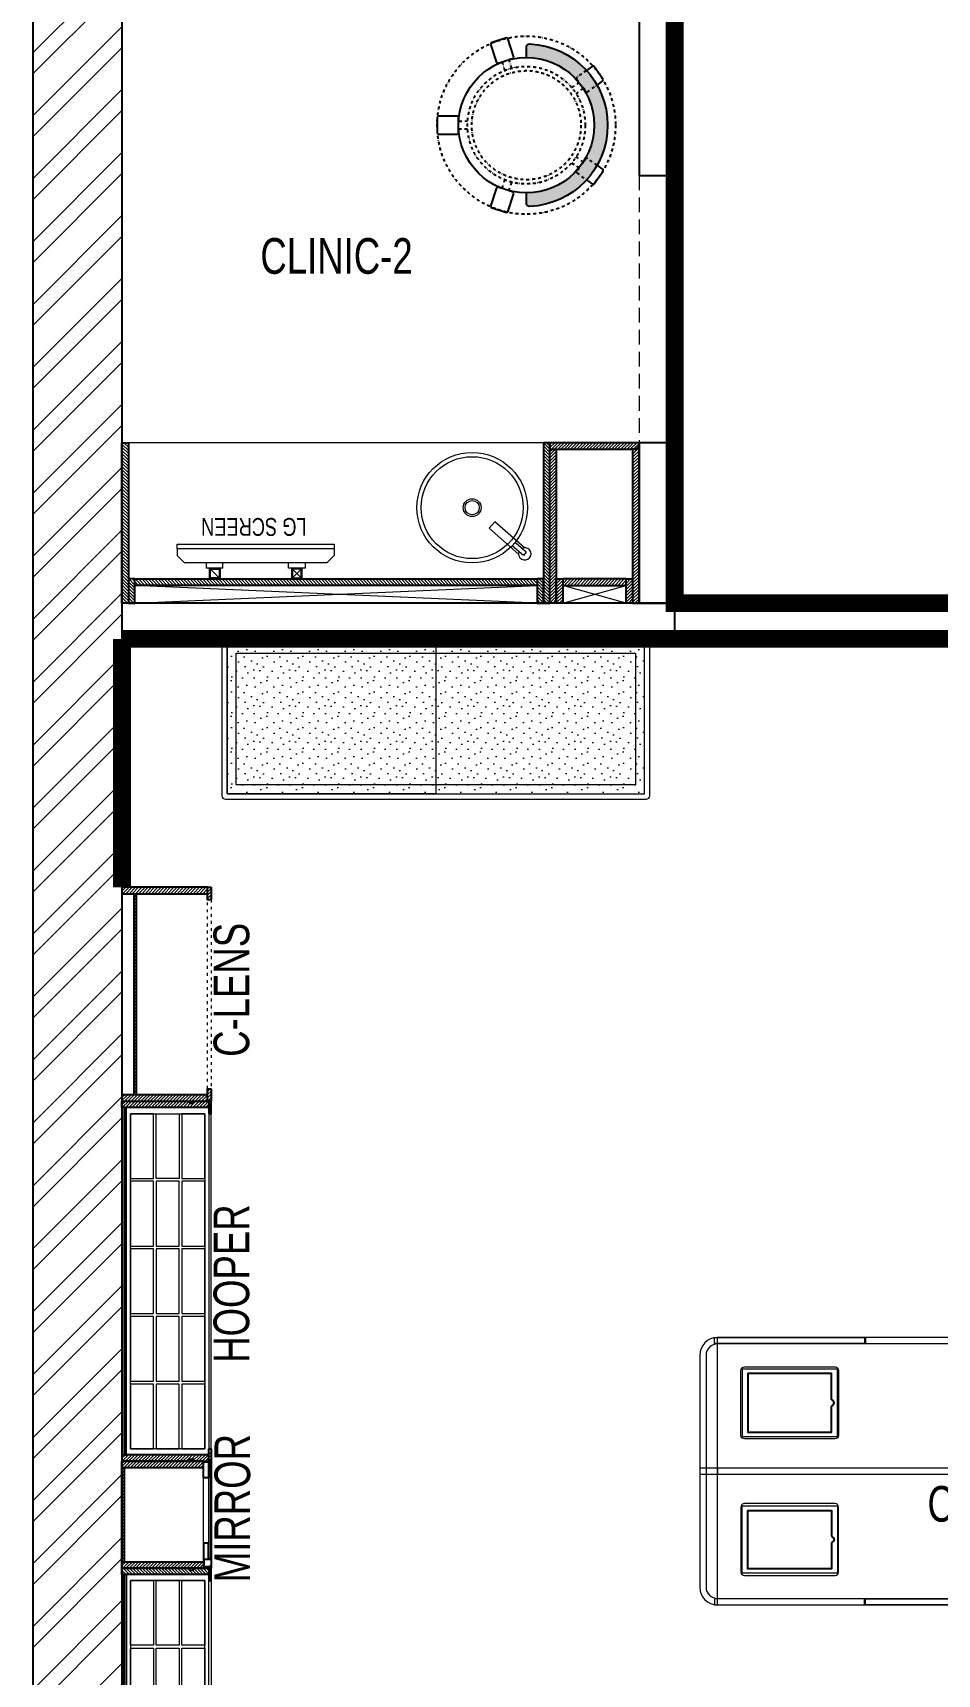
# Model space of a CAD drawing. Header units: feet. Extents: x 3264911 to 3272611, y -5469876 to -5453949.
# Drawn here: x 3264911 to 3267447, y -5461203 to -5456599 of the extents above; entities that cross this region are included whole.
import ezdxf

# ---------------------------------------------------------------- set-up
doc = ezdxf.new("R2010")
doc.units = ezdxf.units.FT
doc.header["$LTSCALE"] = 33
doc.header["$MEASUREMENT"] = 0
for name, pattern in [('a_p6_plan_L18$0$HIDDEN', [0.375, 0.25, -0.125]), ('ACAD_ISO03W100', [30, 12, -18]), ('DASHDOT2', [0.5, 0.25, -0.125, 0, -0.125]), ('HIDDEN2', [4.7624999999999975, 3.174999999999998, -1.587499999999999]), ('HIDDENX2', [0.75, 0.5, -0.25])]:
    doc.linetypes.add(name, pattern=pattern)
doc.layers.add('A-WALL', color=1, linetype='Continuous')
for name, color, linetype, lineweight in [('Floor-Unit', 1, 'Continuous', 13), ('HATCH', 9, 'Continuous', 9), ('HIDDEN LINE', 177, 'Continuous', 0), ('LENS-DIM', 252, 'Continuous', 5), ('LENS-FURNITURE', 13, 'Continuous', 9), ('LENS-HATCH', 251, 'Continuous', 5), ('LENS-PARTITION', 21, 'Continuous', 25), ('LENS-TEXT', 31, 'Continuous', 5), ('LENS_CURTAIN', 5, 'a_p6_plan_L18$0$HIDDEN', 9), ('LENS_TEXT', 31, 'Continuous', 5), ('LK-FF&E FLOOR', 1, 'Continuous', 9), ('LK-FF&E WALL', 1, 'Continuous', 9), ('LK-FLUTTED FINISH', 20, 'Continuous', 30), ('LK-IT', 3, 'Continuous', 18), ('LK-MIRROR', 133, 'Continuous', 13), ('LK-TILES FINISH', 251, 'Continuous', 5), ('LN-ELEVATION-1', 81, 'Continuous', 25), ('LN-ELEVATION-2', 103, 'Continuous', 20), ('LN-ELEVATION-3', 125, 'Continuous', 18), ('LN-ELEVATION-4', 145, 'Continuous', 13), ('LN-ELEVATION-5', 167, 'Continuous', 5), ('LN-HATCH', 251, 'Continuous', 0), ('PLANO-TXT', 252, 'Continuous', 5), ('TV', 92, 'Continuous', 18)]:
    doc.layers.add(name, color=color, linetype=linetype, lineweight=lineweight)
doc.styles.add('LK TXT', font='GILC____.TTF', dxfattribs={"height": 100})
doc.styles.get("Standard").update_dxf_attribs({"font": 'GILC____.TTF'})
pattern_1 = [(45, (7858558.917008298, 3503823.203216763), (-4.490128060534575, 4.490128060534575), [])]
pattern_2 = [(45, (3990327.293469645, 1709214.691590092), (-4.490128060534575, 4.490128060534575), [])]
pattern_3 = [(44.99999999999998, (35858.5, -100655.3575484328), (-4.419417382415918, 4.419417382415923), [])]

# ---------------------------------------------------------------- blocks, each defined once
blk = doc.blocks.new('VC HD 1010')
at = {"layer": 'LN-HATCH', "ltscale": 0.5}
h = blk.add_hatch(dxfattribs=at)
h.set_pattern_fill('ANSI31', color=256, scale=2)
h.set_pattern_definition([(45, (3761554.586240421, 1795022.935917533), (-4.490128060534575, 4.490128060534575), [])])
h.paths.add_polyline_path([(-505.166666666977, 24), (-505.166666666977, -166), (-499.1666666669771, -166), (-499.1666666669771, -176), (-505.166666666977, -176), (-505.166666666977, -220), (-487.1666666669772, -220), (-487.1666666669772, 24)])
h = blk.add_hatch(dxfattribs=at)
h.set_pattern_fill('ANSI31', color=256, scale=2)
h.set_pattern_definition(pattern_1)
h.paths.add_polyline_path([(504.8333333330228, 24), (504.8333333330228, -166), (498.8333333330228, -166), (498.8333333330228, -176), (504.8333333330228, -176), (504.8333333330228, -220), (486.8333333330228, -220), (486.8333333330228, 24)])
h = blk.add_hatch(dxfattribs=at)
h.set_pattern_fill('ANSI31', color=256, scale=2)
h.set_pattern_definition([(45, (7858741.917008297, 3503823.203216763), (-4.490128060534575, 4.490128060534575), [])])
h.paths.add_polyline_path([(-470.1666666669772, -220), (-470.1666666669772, -226), (-505.166666666977, -226), (-505.166666666977, -220)])
h = blk.add_hatch(dxfattribs=at)
h.set_pattern_fill('ANSI31', color=256, scale=2)
h.set_pattern_definition(pattern_1)
h.paths.add_polyline_path([(476.8333333330228, -220), (476.8333333330228, -226), (511.8333333330228, -226), (511.8333333330228, -220)])
at = {"layer": 'LN-ELEVATION-1', "ltscale": 0.5}
for points in [[(-505.166666666977, 24), (-505.166666666977, -166), (-499.1666666669771, -166), (-499.1666666669771, -176), (-505.166666666977, -176), (-505.166666666977, -220), (-487.1666666669772, -220), (-487.1666666669772, 24)], [(486.8333333330228, 12), (-487.1666666669772, 12), (-487.1666666669772, 18), (486.8333333330228, 18)], [(504.8333333330228, 24), (504.8333333330228, -166), (498.8333333330228, -166), (498.8333333330228, -176), (504.8333333330228, -176), (504.8333333330228, -220), (486.8333333330228, -220), (486.8333333330228, 24)], [(-470.1666666669772, -220), (-470.1666666669772, -226), (-505.166666666977, -226), (-505.166666666977, -220)], [(469.8333333330228, -220), (469.8333333330228, -226), (504.8333333330228, -226), (504.8333333330228, -220)]]:
    blk.add_lwpolyline(points, close=True, dxfattribs=at)
at = {"layer": 'LN-ELEVATION-2', "ltscale": 0.5}
blk.add_lwpolyline([(470.1666666674428, 0), (-470.1666666674428, 0), (-470.1666666674428, -208), (470.1666666674428, -208)], close=True, dxfattribs=at)
at = {"layer": 'LN-ELEVATION-3', "ltscale": 0.5}
for p, q in [((-487.1666666669772, 24), (486.8333333330228, 24)), ((-470.1666666669772, -220), (469.8333333330228, -220)), ((469.8333333330228, -226), (-470.1666666669772, -226))]:
    blk.add_line(p, q, dxfattribs=at)
for points in [[(-470.1666666674428, 0), (-288.5000000004657, 0), (-288.5000000004657, -64), (-470.1666666674428, -64)], [(-280.5000000004657, 0), (-98.83333333348855, 0), (-98.83333333348855, -64), (-280.5000000004657, -64)], [(-90.83333333348855, 0), (90.83333333348855, 0), (90.83333333348855, -64), (-90.83333333348855, -64)], [(98.83333333348855, 0), (280.5000000004657, 0), (280.5000000004657, -64), (98.83333333348855, -64)], [(288.5000000004657, 0), (470.1666666674428, 0), (470.1666666674428, -64), (288.5000000004657, -64)], [(-470.1666666674428, -136), (-288.5000000004657, -136), (-288.5000000004657, -72), (-470.1666666674428, -72)], [(-280.5000000004657, -72), (-98.83333333348855, -72), (-98.83333333348855, -136), (-280.5000000004657, -136)], [(-90.83333333348855, -72), (90.83333333348855, -72), (90.83333333348855, -136), (-90.83333333348855, -136)], [(98.83333333348855, -72), (280.5000000004657, -72), (280.5000000004657, -136), (98.83333333348855, -136)], [(288.5000000004657, -72), (470.1666666674428, -72), (470.1666666674428, -136), (288.5000000004657, -136)], [(-470.1666666674428, -144), (-288.5000000004657, -144), (-288.5000000004657, -208), (-470.1666666674428, -208)], [(-280.5000000004657, -144), (-98.83333333348855, -144), (-98.83333333348855, -208), (-280.5000000004657, -208)], [(-90.83333333348855, -144), (90.83333333348855, -144), (90.83333333348855, -208), (-90.83333333348855, -208)], [(98.83333333348855, -144), (280.5000000004657, -144), (280.5000000004657, -208), (98.83333333348855, -208)], [(288.5000000004657, -144), (470.1666666674428, -144), (470.1666666674428, -208), (288.5000000004657, -208)]]:
    blk.add_lwpolyline(points, close=True, dxfattribs=at)
blk = doc.blocks.new('MIRROR')
at = {"layer": 'LN-HATCH', "ltscale": 0.5}
h = blk.add_hatch(dxfattribs=at)
h.set_pattern_fill('ANSI31', color=256, scale=2)
h.set_pattern_definition([(45, (4060433.741624544, 1708720.786904081), (-4.490128060534575, 4.490128060534575), [])])
h.paths.add_polyline_path([(212.944788963403, 101.3407590774622), (230.944788963403, 101.3407590774622), (230.944788963403, -127.6592409225377), (212.944788963403, -127.6592409225377)])
h.paths.add_polyline_path([(230.944788963403, 95.34075907746227), (494.9447889634027, 95.34075907746227), (494.9447889634027, 101.3407590774622), (230.944788963403, 101.3407590774622)])
h.paths.add_polyline_path([(512.9447889634027, 101.3407590774622), (494.9447889634027, 101.3407590774622), (494.9447889634027, -127.6592409225377), (512.9447889634027, -127.6592409225377)])
at = {"layer": 'Defpoints'}
blk.add_lwpolyline([(512.9447889634027, 101.3407590774622), (212.944788963403, 101.3407590774622), (212.944788963403, -148.6592409225377), (512.9447889634027, -148.6592409225377)], close=True, dxfattribs=at)
at = {"layer": 'LN-ELEVATION-1'}
for points in [[(212.944788963403, 101.3407590774622), (230.944788963403, 101.3407590774622), (230.944788963403, -127.6592409225377), (212.944788963403, -127.6592409225377)], [(230.944788963403, 95.34075907746227), (494.9447889634027, 95.34075907746227), (494.9447889634027, 101.3407590774622), (230.944788963403, 101.3407590774622)], [(512.9447889634027, 101.3407590774622), (494.9447889634027, 101.3407590774622), (494.9447889634027, -127.6592409225377), (512.9447889634027, -127.6592409225377)], [(259.944788963403, -141.6592409225377), (259.944788963403, -127.6592409225377), (214.944788963403, -127.6592409225377), (214.944788963403, -148.6592409225377), (223.944788963403, -148.6592409225377), (223.944788963403, -147.1592409225377), (216.444788963403, -147.1592409225377), (216.444788963403, -141.6592409225377)], [(442.944788963403, -141.6592409225377), (442.944788963403, -127.6592409225377), (487.9447889634028, -127.6592409225377), (487.9447889634028, -148.6592409225377), (478.9447889634026, -148.6592409225377), (478.9447889634026, -147.1592409225377), (486.4447889634027, -147.1592409225377), (486.4447889634027, -141.6592409225377)], [(504.944788963403, -148.6592409225377), (504.944788963403, -147.1592409225377), (509.444788963403, -147.1592409225377), (509.444788963403, -129.1592409225377), (487.9447889634028, -129.1592409225377), (487.9447889634028, -127.6592409225377), (510.9447889634028, -127.6592409225377), (510.9447889634028, -148.6592409225377)]]:
    blk.add_lwpolyline(points, close=True, dxfattribs=at)
at = {"layer": 'LN-ELEVATION-2'}
blk.add_lwpolyline([(259.944788963403, -141.6592409225377), (442.944788963403, -141.6592409225377), (442.944788963403, -127.6592409225377), (259.944788963403, -127.6592409225377)], close=True, dxfattribs=at)
at = {"layer": 'LN-ELEVATION-2', "color": 4, "lineweight": 0}
blk.add_lwpolyline([(216.444788963403, -141.6592409225377), (486.4447889634027, -141.6592409225377), (486.4447889634027, -147.1592409225377), (216.444788963403, -147.1592409225377)], close=True, dxfattribs=at)
at = {"layer": 'LN-ELEVATION-4', "ltscale": 0.5}
blk.add_line((478.9447889634026, -148.6592409225377), (223.944788963403, -148.6592409225377), dxfattribs=at)
blk = doc.blocks.new('CLENS 600')
at = {"layer": 'LN-HATCH', "ltscale": 0.5}
h = blk.add_hatch(dxfattribs=at)
h.set_pattern_fill('ANSI31', color=256, scale=2)
h.set_pattern_definition(pattern_2)
h.paths.add_polyline_path([(-600, 0), (-582, 0), (-582, -240), (-600, -240)])
h = blk.add_hatch(dxfattribs=at)
h.set_pattern_fill('ANSI31', color=256, scale=2)
h.set_pattern_definition([(45, (3975657.572909575, 1709214.691590092), (-4.490128060534575, 4.490128060534575), [])])
h.paths.add_polyline_path([(-18, 0), (0, 0), (0, -240), (-18, -240)])
h = blk.add_hatch(dxfattribs=at)
h.set_pattern_fill('ANSI31', color=256, scale=2)
h.set_pattern_definition([(45, (3990252.293469645, 1709214.691590092), (-4.490128060534575, 4.490128060534575), [])])
h.paths.add_polyline_path([(-582, -40), (-18, -40), (-18, -34), (-582, -34)])
h = blk.add_hatch(dxfattribs=at)
h.set_pattern_fill('ANSI31', color=256, scale=2)
h.set_pattern_definition(pattern_2)
h.paths.add_polyline_path([(-600, -250), (-565, -250), (-565, -240), (-600, -240)])
h = blk.add_hatch(dxfattribs=at)
h.set_pattern_fill('ANSI31', color=256, scale=2)
h.set_pattern_definition([(45, (3990177.293469646, 1709214.691590092), (-4.490128060534575, 4.490128060534575), [])])
h.paths.add_polyline_path([(-35, -250), (0, -250), (0, -240), (-35, -240)])
at = {"layer": 'HIDDEN LINE', "linetype": 'ACAD_ISO03W100', "ltscale": 0.02}
for p, q in [((-35, -240), (-565, -240)), ((-565, -250), (-35, -250))]:
    blk.add_line(p, q, dxfattribs=at)
at = {"layer": 'LN-ELEVATION-1', "ltscale": 0.5}
for points in [[(-600, 0), (-582, 0), (-582, -240), (-600, -240)], [(-18, 0), (0, 0), (0, -240), (-18, -240)], [(-582, -40), (-18, -40), (-18, -34), (-582, -34)], [(-600, -250), (-565, -250), (-565, -240), (-600, -240)], [(-35, -250), (0, -250), (0, -240), (-35, -240)]]:
    blk.add_lwpolyline(points, close=True, dxfattribs=at)
at = {"layer": 'LN-ELEVATION-4'}
blk.add_line((-18, 0), (-582, 0), dxfattribs=at)
blk = doc.blocks.new('rtf')
at = {"color": 0, "linetype": 'ByBlock', "lineweight": -2}
for p, q in [((16425.26329468148, -172793.1007600746), (16535.26329468148, -172793.1007600746)), ((16535.26329468148, -172793.1007600746), (16535.26329468148, -172817.1007600746)), ((16412.5253540573, -172798.8148984113), (16452.40026456733, -172798.8148984113)), ((16412.5253540573, -172810.8148984113), (16412.5253540573, -172798.8148984113)), ((16412.5253540573, -172810.8148984113), (16452.40026456733, -172810.8148984113)), ((16425.26329468148, -172817.1007600746), (16535.26329468148, -172817.1007600746))]:
    blk.add_line(p, q, dxfattribs=at)
for centre, radius, start, end in [((16412.5253540573, -172805.1007600746), 17.5, 21.05058810897431, 340.9421780194656), ((16444.53660690578, -172804.8148984114), 9.891264419597851, 322.656233941354, 37.34376605891414)]:
    blk.add_arc(centre, radius, start, end, dxfattribs=at)
blk = doc.blocks.new('dsg')
at = {"color": 0, "linetype": 'ByBlock', "lineweight": -2}
for radius in [155, 143, 25, 20]:
    blk.add_circle((11491.5035008227, -171102.5847399924), radius, dxfattribs=at)
blk.add_blockref('rtf', (-5117.472106590168, 1702.9323767405), dxfattribs=at)
blk = doc.blocks.new('CLINIC - CABINET SINK')
at = {"layer": 'LN-HATCH', "ltscale": 0.5}
h = blk.add_hatch(dxfattribs=at)
h.set_pattern_fill('ANSI31', color=256, scale=2)
h.set_pattern_definition([(45, (4052861.500382861, 1708016.355767586), (-4.490128060534575, 4.490128060534575), [])])
h.paths.add_polyline_path([(-563.359543572413, 156.9999999999999), (564.640456427587, 156.9999999999999), (564.640456427587, 174.9999999999999), (-563.359543572413, 174.9999999999999)])
h.paths.add_polyline_path([(582.6404564275867, 225), (600.6404564275867, 225), (600.6404564275867, -225), (582.6404564275867, -225)])
h.paths.add_polyline_path([(564.640456427587, 225), (582.6404564275867, 225), (582.6404564275867, 156.9999999999999), (564.640456427587, 156.9999999999999)])
h.paths.add_polyline_path([(-581.359543572413, 225), (-599.359543572413, 225), (-599.359543572413, -225), (-581.359543572413, -225)])
h.paths.add_polyline_path([(-581.359543572413, 225), (-563.359543572413, 225), (-563.359543572413, 156.9999999999999), (-581.359543572413, 156.9999999999999)])
at = {"layer": 'LN-ELEVATION-1', "ltscale": 0.5}
for points in [[(-581.359543572413, 225), (-599.359543572413, 225), (-599.359543572413, -225), (-581.359543572413, -225)], [(-581.359543572413, 225), (-563.359543572413, 225), (-563.359543572413, 156.9999999999999), (-581.359543572413, 156.9999999999999)], [(564.640456427587, 225), (582.6404564275867, 225), (582.6404564275867, 156.9999999999999), (564.640456427587, 156.9999999999999)], [(582.6404564275867, 225), (600.6404564275867, 225), (600.6404564275867, -225), (582.6404564275867, -225)], [(-563.359543572413, 156.9999999999999), (564.640456427587, 156.9999999999999), (564.640456427587, 174.9999999999999), (-563.359543572413, 174.9999999999999)]]:
    blk.add_lwpolyline(points, close=True, dxfattribs=at)
at = {"layer": 'LN-ELEVATION-2', "ltscale": 0.5}
blk.add_line((582.6404564275867, -225), (-581.359543572413, -225), dxfattribs=at)
at = {"layer": 'LN-HATCH', "ltscale": 0.5}
for p, q in [((564.640456427587, 225), (-563.359543572413, 174.9999999999999)), ((-563.359543572413, 225), (564.640456427587, 174.9999999999999))]:
    blk.add_line(p, q, dxfattribs=at)
at = {"layer": 'LN-ELEVATION-3', "xscale": -1, "rotation": 41.1558274151866}
blk.add_blockref('dsg', (-103569.3304926871, 136346.6509754679), dxfattribs=at)
blk = doc.blocks.new('CLINIC SCREEN')
at = {"layer": 'TV', "ltscale": 12}
for p, q in [((-220.0000000000082, -19.41163062257681), (-200.5883693773149, 0)), ((200.5883693773149, 0), (-200.5883693773149, 0)), ((-138.5315413423604, 0), (-138.5315413423604, 15.514207008644)), ((-138.5315413423604, 15.514207008644), (-91.98892031613741, 15.514207008644)), ((-91.98892031613741, 15.514207008644), (-91.98892031613741, 0)), ((91.98892031610741, 15.514207008644), (91.98892031610741, 0)), ((91.98892031610741, 15.514207008644), (138.5315413423595, 15.514207008644)), ((138.5315413423595, 0), (138.5315413423595, 15.514207008644)), ((219.9999999999918, -19.41163062257681), (200.5883693773149, 0)), ((-220.0000000000082, -38.82326124538668), (-220.0000000000082, -19.41163062257681)), ((219.9999999999918, -38.82326124538668), (219.9999999999918, -19.41163062257681))]:
    blk.add_line(p, q, dxfattribs=at)
at = {"layer": 'TV'}
for p, q in [((-103.1090284836336, 42.85441964946222), (-127.4114311772946, 18.55201695591665)), ((-127.4114311772946, 42.85441964946222), (-103.1090284836336, 18.55201695591665)), ((102.7052824410566, 42.85441964946222), (127.007685134602, 18.55201695591665))]:
    blk.add_line(p, q, dxfattribs=at)
for points in [[(-130.4492315140169, 15.51421661919448), (-100.0712281470269, 15.51421661919448), (-100.0712281470269, 45.89221998606814), (-130.4492315140169, 45.89221998606814)], [(-127.4114311772946, 18.55201695591665), (-103.1090284836336, 18.55201695591665), (-103.1090284836336, 42.85441964946222), (-127.4114311772946, 42.85441964946222)], [(130.0454854713243, 15.51421661919448), (99.66748210433435, 15.51421661919448), (99.66748210433435, 45.89221998606814), (130.0454854713243, 45.89221998606814)], [(127.007685134602, 18.55201695591665), (102.7052824410566, 18.55201695591665), (102.7052824410566, 42.85441964946222), (127.007685134602, 42.85441964946222)]]:
    blk.add_lwpolyline(points, close=True, dxfattribs=at)
at = {"layer": 'TV', "ltscale": 12}
blk.add_lwpolyline([(-220.0000000000082, -51.71278328332107), (-220.0000000000082, -38.82326124538668), (219.9999999999918, -38.82326124538668), (219.9999999999918, -51.71278328332107)], close=True, dxfattribs=at)
at = {"layer": 'Floor-Unit', "color": 0, "ltscale": 2, "insert": (5.199680584678389, -100.4085774972336), "char_height": 50, "attachment_point": 5}
blk.add_mtext_dynamic_manual_height_columns('LG SCREEN', width=466.4796511627907, gutter_width=12.5, heights=[0], dxfattribs=at)
blk = doc.blocks.new('CLINIC - MOP CLOSET')
at = {"layer": 'LN-HATCH', "ltscale": 0.5}
h = blk.add_hatch(dxfattribs=at)
h.set_pattern_fill('ANSI31', color=256, scale=50, angle=360)
h.set_pattern_definition(pattern_3)
h.paths.add_polyline_path([(-106.3595435724128, 216), (-124.3595435724128, 216), (-124.3595435724128, -216), (-106.3595435724128, -216)])
h = blk.add_hatch(dxfattribs=at)
h.set_pattern_fill('ANSI31', color=256, scale=50, angle=360)
h.set_pattern_definition(pattern_3)
h.paths.add_polyline_path([(-106.3595435724128, 216), (-88.35954357241282, 216), (-88.35954357241282, 148), (-106.3595435724128, 148)])
h = blk.add_hatch(dxfattribs=at)
h.set_pattern_fill('ANSI31', color=256, scale=50, angle=360)
h.set_pattern_definition(pattern_3)
h.paths.add_polyline_path([(89.64045642758717, 216), (107.6404564275872, 216), (107.6404564275872, 148), (89.64045642758717, 148)])
h = blk.add_hatch(dxfattribs=at)
h.set_pattern_fill('ANSI31', color=256, scale=50, angle=360)
h.set_pattern_definition(pattern_3)
h.paths.add_polyline_path([(107.6404564275872, 216), (125.6404564275872, 216), (125.6404564275872, -216), (107.6404564275872, -216)])
h = blk.add_hatch(dxfattribs=at)
h.set_pattern_fill('ANSI31', color=256, scale=50, angle=360)
h.set_pattern_definition(pattern_3)
h.paths.add_polyline_path([(-88.35954357241282, 148), (89.64045642758717, 148), (89.64045642758717, 166), (-88.35954357241282, 166)])
h = blk.add_hatch(dxfattribs=at)
h.set_pattern_fill('ANSI31', color=256, scale=50, angle=360)
h.set_pattern_definition([(44.99999999999998, (35894.5, -101037.3575484328), (-4.419417382415918, 4.419417382415923), [])])
h.paths.add_polyline_path([(-115.3595435724055, -216), (-124.3595435724128, -225), (-124.3595435724128, -234), (125.6404564275872, -234), (125.6404564275872, -216)])
at = {"layer": 'LN-ELEVATION-1', "ltscale": 0.5}
for points in [[(-106.3595435724128, 216), (-124.3595435724128, 216), (-124.3595435724128, -216), (-106.3595435724128, -216)], [(-106.3595435724128, 216), (-88.35954357241282, 216), (-88.35954357241282, 148), (-106.3595435724128, 148)], [(89.64045642758717, 216), (107.6404564275872, 216), (107.6404564275872, 148), (89.64045642758717, 148)], [(107.6404564275872, 216), (125.6404564275872, 216), (125.6404564275872, -216), (107.6404564275872, -216)], [(-88.35954357241282, 148), (89.64045642758717, 148), (89.64045642758717, 166), (-88.35954357241282, 166)], [(-124.3595435724128, -225), (-124.3595435724128, -234), (125.6404564275872, -234), (125.6404564275872, -216), (-115.3595435724128, -216)]]:
    blk.add_lwpolyline(points, close=True, dxfattribs=at)
at = {"layer": 'LN-HATCH', "ltscale": 0.5}
for p, q in [((89.64045642758717, 216), (-88.35954357241282, 166)), ((-88.35954357241282, 216), (89.64045642758717, 166))]:
    blk.add_line(p, q, dxfattribs=at)
blk = doc.blocks.new('DR STOOL')
at = {"layer": 'HATCH'}
h = blk.add_hatch(dxfattribs=at)
h.set_pattern_fill('ANSI36', color=250, angle=-90.00000000000001)
h.set_pattern_definition([(315, (-227.8099174643867, 917.3997257252777), (6.173926083235043, -1.683798022700468), [7.9375, -1.587499999999999, 0, -1.587499999999999])])
edge = h.paths.add_edge_path()
edge.add_line((-190.0000000041909, 4.511094e-10), (-218.6899174675346, 4.511094e-10))
edge.add_arc((-218.6899174670689, 9.120000000388245), 9.119999999940092, 177.6119845363388, 269.9999999996136, ccw=False)
edge.add_arc((-1.8626451e-09, 3.565219e-10), 228.000000002257, 2.3880154632688004, 177.6119845367313, ccw=False)
edge.add_arc((218.6899174633436, 9.120000000497384), 9.120000000051716, -90.00000000034493, 2.3880154629299, ccw=False)
edge.add_line((218.6899174633436, 4.511094e-10), (190, 4.511094e-10))
edge.add_arc((-1.8626451e-09, 4.511094e-10), 190.000000001979, -1.27e-14, 180)
at = {"layer": 'LN-ELEVATION-1', "color": 1, "ltscale": 100}
for p, q in [((-165.2704676063731, 189.0243927398114), (-165.9069543029182, 185.0820035930228)), ((-165.9069543029182, 185.0820035930228), (-153.8003208162263, 168.3135803133482)), ((-128.6221585394814, 215.4841044476634), (-165.2704676063731, 189.0243927398114)), ((-124.7228340068832, 214.8545704018979), (-128.6221585394814, 215.4841044476634)), ((-112.6981821293011, 198.1996966340157), (-124.7228340068832, 214.8545704018979)), ((124.7553772013634, 214.9803744515593), (112.5488144652918, 198.2845540212292)), ((128.7014972954057, 215.5933048763618), (124.7553772013634, 214.9803744515593)), ((128.7014972954057, 215.5933048763618), (124.7553772013634, 214.9803744515593)), ((165.1911288509145, 188.915192311113), (128.7014972954057, 215.5933048763618)), ((165.1911288509145, 188.915192311113), (128.7014972954057, 215.5933048763618)), ((153.6734594982117, 168.4294150282658), (165.7973639420234, 185.0121775862135)), ((165.7973639420234, 185.0121775862135), (165.1911288509145, 188.915192311113)), ((165.7973639420234, 185.0121775862135), (165.1911288509145, 188.915192311113)), ((-191.2928382232785, -35.45407700946089), (-242.9550312487409, -52.24013893969095)), ((-187.9259491492994, -37.1695928365807), (-191.2928382232785, -35.45407700946089)), ((-184.1424400564283, -48.81403796559607), (-187.9259491492994, -37.1695928365807)), ((188.0651108901948, -36.96233201187715), (184.0504167033359, -49.19388854173303)), ((191.3981811110861, -35.27656588272658), (188.0651108901948, -36.96233201187715)), ((243.0100176925771, -52.21682526778022), (191.3981811110861, -35.27656588272658)), ((-242.9550312487409, -52.24013893969095), (-244.7482102331705, -55.75945052818861)), ((-244.7482102331705, -55.75945052818861), (-230.7800458371639, -98.74904560100549)), ((-227.2218665438704, -100.5620286722478), (-175.5596735184081, -83.7759667420105)), ((-173.8639617776498, -80.4479453730819), (-177.8421125086024, -68.2044548037811)), ((-175.5596735184081, -83.7759667420105), (-173.8639617776498, -80.4479453730819)), ((177.6922140880488, -68.56540505095472), (173.8739495249465, -80.1985000452405)), ((173.8739495249465, -80.1985000452405), (175.5794035866856, -83.5704969359358)), ((175.5794035866856, -83.5704969359358), (227.1912401677109, -100.5107563209894)), ((230.715890809428, -98.7280946081737), (244.8123673382215, -55.78040257930116)), ((244.8123673382215, -55.78040257930116), (243.0100176925771, -52.21682526778022)), ((-230.7800458371639, -98.74904560100549), (-227.2218665438704, -100.5620286722478)), ((227.1912401677109, -100.5107563209894), (230.715890809428, -98.7280946081737)), ((-22.72193054761737, -190.2142363802995), (-25.39390889601782, -192.886214728569)), ((-25.39390889601782, -192.886214728569), (-25.39390889601782, -247.2070584567482)), ((-10.47823652112856, -190.2142363802995), (-22.72193054761737, -190.2142363802995)), ((22.78362171910703, -190.2142363802995), (9.910054048988968, -190.2142363802995)), ((25.42475448176265, -192.8553691428751), (22.78362171910703, -190.2142363802995)), ((25.42475448176265, -247.1762128710543), (25.42475448176265, -192.8553691428751)), ((-25.39390889601782, -247.2070584567482), (-22.60096735274419, -250)), ((-22.60096735274419, -250), (22.60096735274419, -250)), ((22.60096735274419, -250), (25.42475448176265, -247.1762128710543))]:
    blk.add_line(p, q, dxfattribs=at)
at = {"layer": 'LN-ELEVATION-1', "linetype": 'DASHDOT2'}
for p, q in [((-92.92521573789418, 170.8129362839827), (-112.6981821293011, 198.1996966340157)), ((112.5488144652918, 198.2845540212292), (92.69529851106927, 171.1294289919315)), ((-153.8003208162263, 168.3135803133482), (-134.1093360339291, 141.0403694751003)), ((-134.1093360339291, 141.0403694751003), (-130.4219571123831, 140.4450534014686)), ((-130.4219571123831, 140.4450534014686), (-119.9844727469608, 147.9808124662595)), ((-119.9844727469608, 147.9808124662595), (-105.3687285655178, 126.9741353208374)), ((-103.4542870586738, 159.9154408004979), (-93.52748446213081, 167.0824927485227)), ((-88.15393704269081, 139.4771787207864), (-103.4542870586738, 159.9154408004979)), ((-93.52748446213081, 167.0824927485227), (-92.92521573789418, 170.8129362839827)), ((103.6608748426661, 159.8406005539291), (88.19885099539533, 139.4487815762331)), ((92.69529851106927, 171.1294289919315), (93.26858203159645, 167.4385604566923)), ((93.26858203159645, 167.4385604566923), (103.6608748426661, 159.8406005539291)), ((105.4096150295809, 126.94019481352), (120.1194891873747, 147.8074627162714)), ((120.1194891873747, 147.8074627162714), (130.0033113472163, 140.5812532722048)), ((130.0033113472163, 140.5812532722048), (133.7372852512635, 141.1612321265929)), ((133.7372852512635, 141.1612321265929), (153.6734594982117, 168.4294150282658)), ((-159.954806596972, -40.49024384317454), (-184.1424400564283, -48.81403796559607)), ((184.0504167033359, -49.19388854173303), (159.8786162491887, -40.79004861696012)), ((-177.8421125086024, -68.2044548037811), (-153.4148110738024, -60.73628028803068)), ((153.3006618716754, -61.02382378749462), (177.6922140880488, -68.56540505095472)), ((-10.92024635523557, -164.6382343793375), (-10.47823652112856, -190.2142363802995)), ((9.910054048988968, -190.2142363802995), (10.35584833659231, -164.674698740353))]:
    blk.add_line(p, q, dxfattribs=at)
at = {"layer": 'LN-ELEVATION-1', "color": 1, "ltscale": 100}
blk.add_lwpolyline([(-190.0000000023283, 0), (-218.6899174656719, 0, -0.4264743413925903), (-227.8019973598421, 9.5, -0.959166304662544), (227.8019973593764, 9.5, -0.4264743413925903), (218.6899174647406, 0), (190.0000000013969, 0)], format="xyb", dxfattribs=at)
at = {"layer": 'LN-ELEVATION-1', "linetype": 'DASHDOT2'}
for radius in [250, 165, 153]:
    blk.add_circle((0, 0), radius, dxfattribs=at)
at = {"layer": 'LN-ELEVATION-1', "color": 1, "ltscale": 100}
blk.add_circle((0, 0), 190, dxfattribs=at)
blk = doc.blocks.new('A$C824ec3f2')
at = {"layer": 'LN-HATCH'}
h = blk.add_hatch(dxfattribs=at)
h.set_pattern_fill('ANSI32', color=256, scale=333, angle=180)
h.set_pattern_definition([(225, (-8274235.820525669, 5279922.853366336), (88.29995930067012, -88.29995930067015), []), (225, (-8274294.687165106, 5279922.853366336), (88.29995930067012, -88.29995930067015), [])])
h.paths.add_polyline_path([(2863.434287936427, 6165.543587517925), (-3331.565712063574, 6165.543587517925), (-3331.565712063574, -8291.456412482075), (-3081.565712063574, -8291.456412482075), (-3081.565712063574, 5915.543587517925), (2488.061644140631, 5915.543587517925), (2863.434287936427, 5915.543587517925)])
at = {"layer": 'A-WALL'}
for p, q in [((-3331.565712063574, 6165.543587517925), (-3331.565712063574, -8291.456412482075)), ((-3081.565712063574, 5915.543587517925), (-3081.565712063574, -8291.456412482075))]:
    blk.add_line(p, q, dxfattribs=at)
blk = doc.blocks.new('I-PAD Frame')
at = {"color": 3, "linetype": 'Continuous'}
blk.add_lwpolyline([(357868.7410323084, -232321.1361381283), (358122.7410323085, -232321.1361381283, 0.4142135623713902), (358132.7410323086, -232311.1361381283), (358132.7410323086, -232129.1361381283, 0.4142135623713902), (358122.7410323085, -232119.1361381283), (357868.7410323084, -232119.1361381283, 0.4142135623713902), (357858.7410323085, -232129.1361381283), (357858.7410323085, -232311.1361381283, 0.4142135623713902)], format="xyb", close=True, dxfattribs=at)
at = {"color": 3, "linetype": 'Continuous', "lineweight": 25}
blk.add_lwpolyline([(358113.2410323085, -232229.6755301424), (358113.2410323085, -232302.1361381283), (357878.2410323086, -232302.1361381283), (357878.2410323086, -232138.1361381283), (358113.2410323085, -232138.1361381283), (358113.2410323085, -232210.5967461141, 0.3275382217372251), (358114.6410323081, -232212.5046245168, -0.733799385757267), (358114.6410323086, -232227.7676517396, 0.3275382217372252)], format="xyb", close=True, dxfattribs=at)
blk = doc.blocks.new('Billing Counter 1800')
at = {"color": 5, "linetype": 'HIDDENX2', "ltscale": 0.025}
for p, q in [((-849.9999978118577, -374.9978339364752), (-850.0000002956948, 375)), ((849.9999976539983, -374.9978339364752), (850.0000001378356, 375))]:
    blk.add_line(p, q, dxfattribs=at)
at = {"color": 0, "linetype": 'Continuous'}
for p, q in [((850, 375), (-850, 375)), ((900, -325), (900, 325)), ((-850, -375), (850, -375))]:
    blk.add_line(p, q, dxfattribs=at)
at = {"color": 2, "linetype": 'Continuous'}
blk.add_line((849, -375), (849.9999976539983, -374.9978339364752), dxfattribs=at)
at = {"color": 2, "linetype": 'HIDDENX2', "ltscale": 0.025}
for points in [[(-857.9999984272289, 375), (-437.4115580061916, 375), (-437.4115580851212, 358), (-857.9999985061586, 358)], [(435.3333326776046, 375), (-435.2551077436656, 375), (-435.2551076647359, 358), (435.3333327565342, 358)], [(437.3333327565342, 375), (857.9217731775715, 375), (857.9217730986419, 358), (437.3333326776046, 358)], [(-857.9999984272289, -375), (-437.4115580061916, -375), (-437.4115580851212, -358), (-857.9999985061586, -358)], [(435.3333326776046, -375), (-435.2551077436656, -375), (-435.2551076647359, -358), (435.3333327563014, -358)], [(437.3333327563013, -375), (857.9217731775715, -375), (857.9217730986419, -358), (437.3333326776046, -358)]]:
    blk.add_lwpolyline(points, close=True, dxfattribs=at)
at = {"color": 5, "linetype": 'Continuous'}
for points in [[(-780.9166655030566, 97.25000000000001), (-513.9166655030567, 97.25000000000001), (-513.9166655030567, 286.25), (-780.9166655030566, 286.25)], [(780.9166655030566, 97.25000000000001), (513.9166655030567, 97.25000000000001), (513.9166655030567, 286.25), (780.9166655030566, 286.25)], [(-780.9166655030566, -97.25000000000001), (-513.9166655030567, -97.25000000000001), (-513.9166655030567, -286.25), (-780.9166655030566, -286.25)], [(780.9166655030566, -97.25000000000001), (513.9166655030567, -97.25000000000001), (513.9166655030567, -286.25), (780.9166655030566, -286.25)]]:
    blk.add_lwpolyline(points, close=True, dxfattribs=at)
at = {"color": 5, "linetype": 'HIDDENX2', "ltscale": 0.025}
blk.add_lwpolyline([(850, 8.5), (-850, 8.5), (-850, -8.5), (850, -8.5)], close=True, dxfattribs=at)
at = {"color": 0, "linetype": 'Continuous'}
for centre, radius, start, end in [((-850, 325), 50.0000000000291, 90, 180), ((849.999999999767, 325), 50.00000000005822, 0, 90), ((849.999999999767, -325), 50.0000000000291, 270, 0)]:
    blk.add_arc(centre, radius, start, end, dxfattribs=at)
at = {"layer": 'LN-ELEVATION-2'}
blk.add_line((-900, 325), (-900, -325), dxfattribs=at)
for points in [[(850, 375), (-850, 375, 0.4142135623725836), (-900, 325), (-900, -325, 0.4142135623725836), (-850, -375), (850, -375, 0.4142135623725837), (900, -325), (900, 325, 0.4142135623725836)], [(850, 357), (-850, 357, 0.4142135623730951), (-882, 325), (-882, -325, 0.4142135623730951), (-850, -357), (850, -357, 0.4142135623730951), (882, -325), (882, 325, 0.4142135623730951)]]:
    blk.add_lwpolyline(points, format="xyb", close=True, dxfattribs=at)
blk.add_lwpolyline([(-900, -8.5), (900, -8.5), (900, 8.5), (-900, 8.5)], close=True, dxfattribs=at)
blk.add_arc((-850, -325), 50.00000000005822, 180, 270, dxfattribs=at)
at = {"color": 2, "linetype": 'Continuous', "xscale": -1, "rotation": 180}
blk.add_blockref('I-PAD Frame', (-358643.1576978308, -232028.3861380983), dxfattribs=at)
at = {"color": 2, "linetype": 'Continuous', "rotation": 180}
blk.add_blockref('I-PAD Frame', (358643.1576977922, -232028.3861381579), dxfattribs=at)
at = {"color": 2, "linetype": 'Continuous'}
blk.add_blockref('I-PAD Frame', (-358643.1576978113, 232028.3861381281), dxfattribs=at)
at = {"color": 2, "linetype": 'Continuous', "xscale": -1}
blk.add_blockref('I-PAD Frame', (358643.1576978117, 232028.3861381281), dxfattribs=at)
at = {"layer": 'LENS-TEXT', "color": 0, "linetype": 'Continuous', "ltscale": 3, "insert": (-7.865375894587486, -8.871815700083971), "char_height": 100, "attachment_point": 5, "style": 'LK TXT'}
blk.add_mtext_dynamic_manual_height_columns('BILLING COUNTER', width=353.0555573365615, gutter_width=0.5, heights=[0], dxfattribs=at)
blk = doc.blocks.new('2 seater bench')
at = {"layer": 'LENS-HATCH', "lineweight": 0}
h = blk.add_hatch(dxfattribs=at)
h.set_pattern_fill('STIP1', color=177, scale=100, angle=269.9999999999999, pattern_type=2)
h.set_pattern_definition([(270, (6617251.078707985, -170421.6063060569), (100, -1.516e-13), [0, -100]), (270, (6617235.078707984, -170433.6063060569), (100, -1.516e-13), [0, -100]), (270, (6617211.078707985, -170428.6063060569), (100, -1.516e-13), [0, -100]), (270, (6617188.078707985, -170463.6063060569), (100, -1.516e-13), [0, -100]), (270, (6617224.078707985, -170460.6063060569), (100, -1.516e-13), [0, -100]), (270, (6617248.078707985, -170487.6063060569), (100, -1.516e-13), [0, -100]), (270, (6617255.078707985, -170452.6063060569), (100, -1.516e-13), [0, -100]), (270, (6617214.078707985, -170494.6063060569), (100, -1.516e-13), [0, -100]), (270, (6617182.078707985, -170489.6063060569), (100, -1.516e-13), [0, -100]), (270, (6617167.078707985, -170415.6063060568), (100, -1.516e-13), [0, -100]), (270, (6617187.078707985, -170433.6063060569), (100, -1.516e-13), [0, -100]), (270, (6617168.078707984, -170447.6063060569), (100, -1.516e-13), [0, -100]), (270, (6617232.078707985, -170508.6063060569), (100, -1.516e-13), [0, -100]), (270, (6617207.078707984, -170476.6063060568), (100, -1.516e-13), [0, -100]), (270, (6617240.078707984, -170468.6063060569), (100, -1.516e-13), [0, -100]), (270, (6617231.078707984, -170485.6063060569), (100, -1.516e-13), [0, -100]), (270, (6617204.078707985, -170449.6063060568), (100, -1.516e-13), [0, -100]), (270, (6617258.078707984, -170477.6063060569), (100, -1.516e-13), [0, -100]), (270, (6617199.078707984, -170508.6063060569), (100, -1.516e-13), [0, -100]), (270, (6617169.078707985, -170505.6063060569), (100, -1.516e-13), [0, -100])])
h.paths.add_polyline_path([(585, 210), (0, 210), (0, -210), (585, -210)])
h.paths.add_polyline_path([(0, 245), (0, -210)])
h.paths.add_polyline_path([(-585, 210), (0, 210), (0, -210), (-585, -210)])
at = {"layer": 'LN-ELEVATION-2', "ltscale": 0.5}
for points in [[(-585, 210), (0, 210), (0, -210), (-585, -210)], [(585.0000000009313, 210), (0, 210), (0, -210), (585.0000000009313, -210)]]:
    blk.add_lwpolyline(points, close=True, dxfattribs=at)
at = {"layer": 'LN-ELEVATION-5', "ltscale": 0.5}
blk.add_lwpolyline([(590, 225), (-590, 225, 0.4142135623730951), (-600, 215), (-600, -215, 0.4142135623730951), (-590, -225), (590, -225, 0.4142135623730951), (600, -215), (600, 215, 0.4142135623730951)], format="xyb", close=True, dxfattribs=at)
blk.add_lwpolyline([(585, 210), (-585, 210), (-585, -210), (585, -210)], close=True, dxfattribs=at)
at = {"layer": 'LN-ELEVATION-5', "linetype": 'HIDDEN2', "ltscale": 11}
blk.add_lwpolyline([(-560, 185), (560.0000000009313, 185), (560.0000000009313, -185), (-560, -185)], close=True, dxfattribs=at)

msp = doc.modelspace()

# ---------------------------------------------------------------- linework, layer by layer
at = {"layer": 'LENS-PARTITION'}
for points in [[(3266611.37680457, -5456998.821593948), (3266711.376804569, -5456998.821593948), (3266711.376804569, -5455798.821593947), (3266611.37680457, -5455798.821593947)], [(3266711.376804569, -5457748.821593948), (3266611.37680457, -5457748.821593948), (3266611.37680457, -5458198.821593947), (3266711.376804569, -5458198.821593947)], [(3266711.376804569, -5458198.821593947), (3265161.37680457, -5458198.821593947), (3265161.37680457, -5458298.821593947), (3266711.376804569, -5458298.821593947)]]:
    msp.add_lwpolyline(points, close=True, dxfattribs=at)
at = {"layer": 'LENS_CURTAIN', "ltscale": 5}
for points in [[(3266611.37680457, -5456998.821593948), (3266611.37680457, -5457748.821593948), (3266711.376804571, -5457748.821593948), (3266711.376804571, -5456998.821593948)], [(3267511.37680457, -5458198.821593948), (3266711.376804569, -5458198.821593947), (3266711.376804569, -5458298.821593947), (3267511.37680457, -5458298.821593948)]]:
    msp.add_lwpolyline(points, close=True, dxfattribs=at)
at = {"layer": 'LK-FLUTTED FINISH', "linetype": 'ACAD_ISO03W100', "ltscale": 0.05, "const_width": 50}
msp.add_lwpolyline([(3269421.376804569, -5458298.821593947), (3268491.376804569, -5458298.821593947), (3268491.376804569, -5458958.821593947), (3267851.37680457, -5458958.821593947), (3267851.37680457, -5458298.821593948), (3265161.37680457, -5458298.821593948), (3265161.37680457, -5458298.821593948)], dxfattribs=at)
at = {"layer": 'LK-MIRROR', "linetype": 'ACAD_ISO03W100', "ltscale": 0.05, "const_width": 50}
msp.add_lwpolyline([(3265161.37680457, -5458298.821593948), (3265161.37680457, -5458995.821593942)], dxfattribs=at)
at = {"layer": 'LK-TILES FINISH', "color": 212, "linetype": 'ACAD_ISO03W100', "ltscale": 0.05, "const_width": 50}
msp.add_lwpolyline([(3266711.376804569, -5455798.821593947), (3267511.37680457, -5455798.821593947), (3267511.37680457, -5458198.821593948), (3266711.376804569, -5458198.821593948)], close=True, dxfattribs=at)

# ---------------------------------------------------------------- block references
at = {"layer": 'LENS-DIM', "color": 2}
msp.add_blockref('A$C824ec3f2', (3268242.942516633, -5460114.365181466), dxfattribs=at)
at = {"layer": 'LENS-FURNITURE', "rotation": 270}
msp.add_blockref('DR STOOL', (3266295.370336138, -5456857.961040044), dxfattribs=at)
at = {"layer": 'LK-FF&E FLOOR'}
for name, p in [('2 seater bench', (3266041.631472096, -5458523.821593947)), ('Billing Counter 1800', (3267681.376804568, -5460633.821593948))]:
    msp.add_blockref(name, p, dxfattribs=at)
at = {"layer": 'LK-FF&E WALL', "xscale": -1}
for name, p, rotation in [('CLINIC - CABINET SINK', (3265760.736348142, -5457973.821593948), 180), ('CLENS 600', (3265161.376804571, -5459595.821593943), 90), ('VC HD 1010', (3265185.376804571, -5460100.98826061), 90), ('MIRROR', (3265262.717563648, -5460392.87680498), 90)]:
    msp.add_blockref(name, p, dxfattribs=dict(at, rotation=rotation))
at = {"layer": 'LK-FF&E WALL'}
for name, p, rotation in [('CLINIC - MOP CLOSET', (3266487.017260998, -5457982.821593948), 180), ('VC HD 1010', (3265185.376804571, -5461410.654927276), 90.00000000000003)]:
    msp.add_blockref(name, p, dxfattribs=dict(at, rotation=rotation))
at = {"layer": 'LK-IT', "rotation": 180}
msp.add_blockref('CLINIC SCREEN', (3265536.37680457, -5458084.929373971), dxfattribs=at)

# ---------------------------------------------------------------- texts
at = {"layer": 'LENS-TEXT', "color": 0, "linetype": 'Continuous', "ltscale": 3, "insert": (3265763.043142143, -5457225.44735089), "char_height": 100, "attachment_point": 5, "style": 'LK TXT'}
msp.add_mtext_dynamic_manual_height_columns('CLINIC-2', width=349.982558139535, gutter_width=0.9999999999999992, heights=[0], dxfattribs=at)
at = {"layer": 'LENS_TEXT', "linetype": 'Continuous', "ltscale": 3, "insert": (3265471.51065494, -5460737.33181445, -23744.04052932372), "char_height": 100, "width": 324.4738372093023, "attachment_point": 5, "rotation": 90.00000000000003, "style": 'LK TXT'}
msp.add_mtext('{\\C7;MIRROR}', dxfattribs=at)
at = {"layer": 'PLANO-TXT', "linetype": 'Continuous', "ltscale": 3, "char_height": 100, "width": 149.546511627907, "attachment_point": 5, "rotation": 89.99999999999993, "style": 'LK TXT'}
for s, insert in [('C-LENS', (3265468.895766876, -5459283.47846671, -23744.04052932372)), ('HOOPER', (3265468.895766876, -5460107.508216256, -23744.04052932372))]:
    msp.add_mtext(s, dxfattribs=dict(at, insert=insert))

doc.saveas('drawing.dxf')
